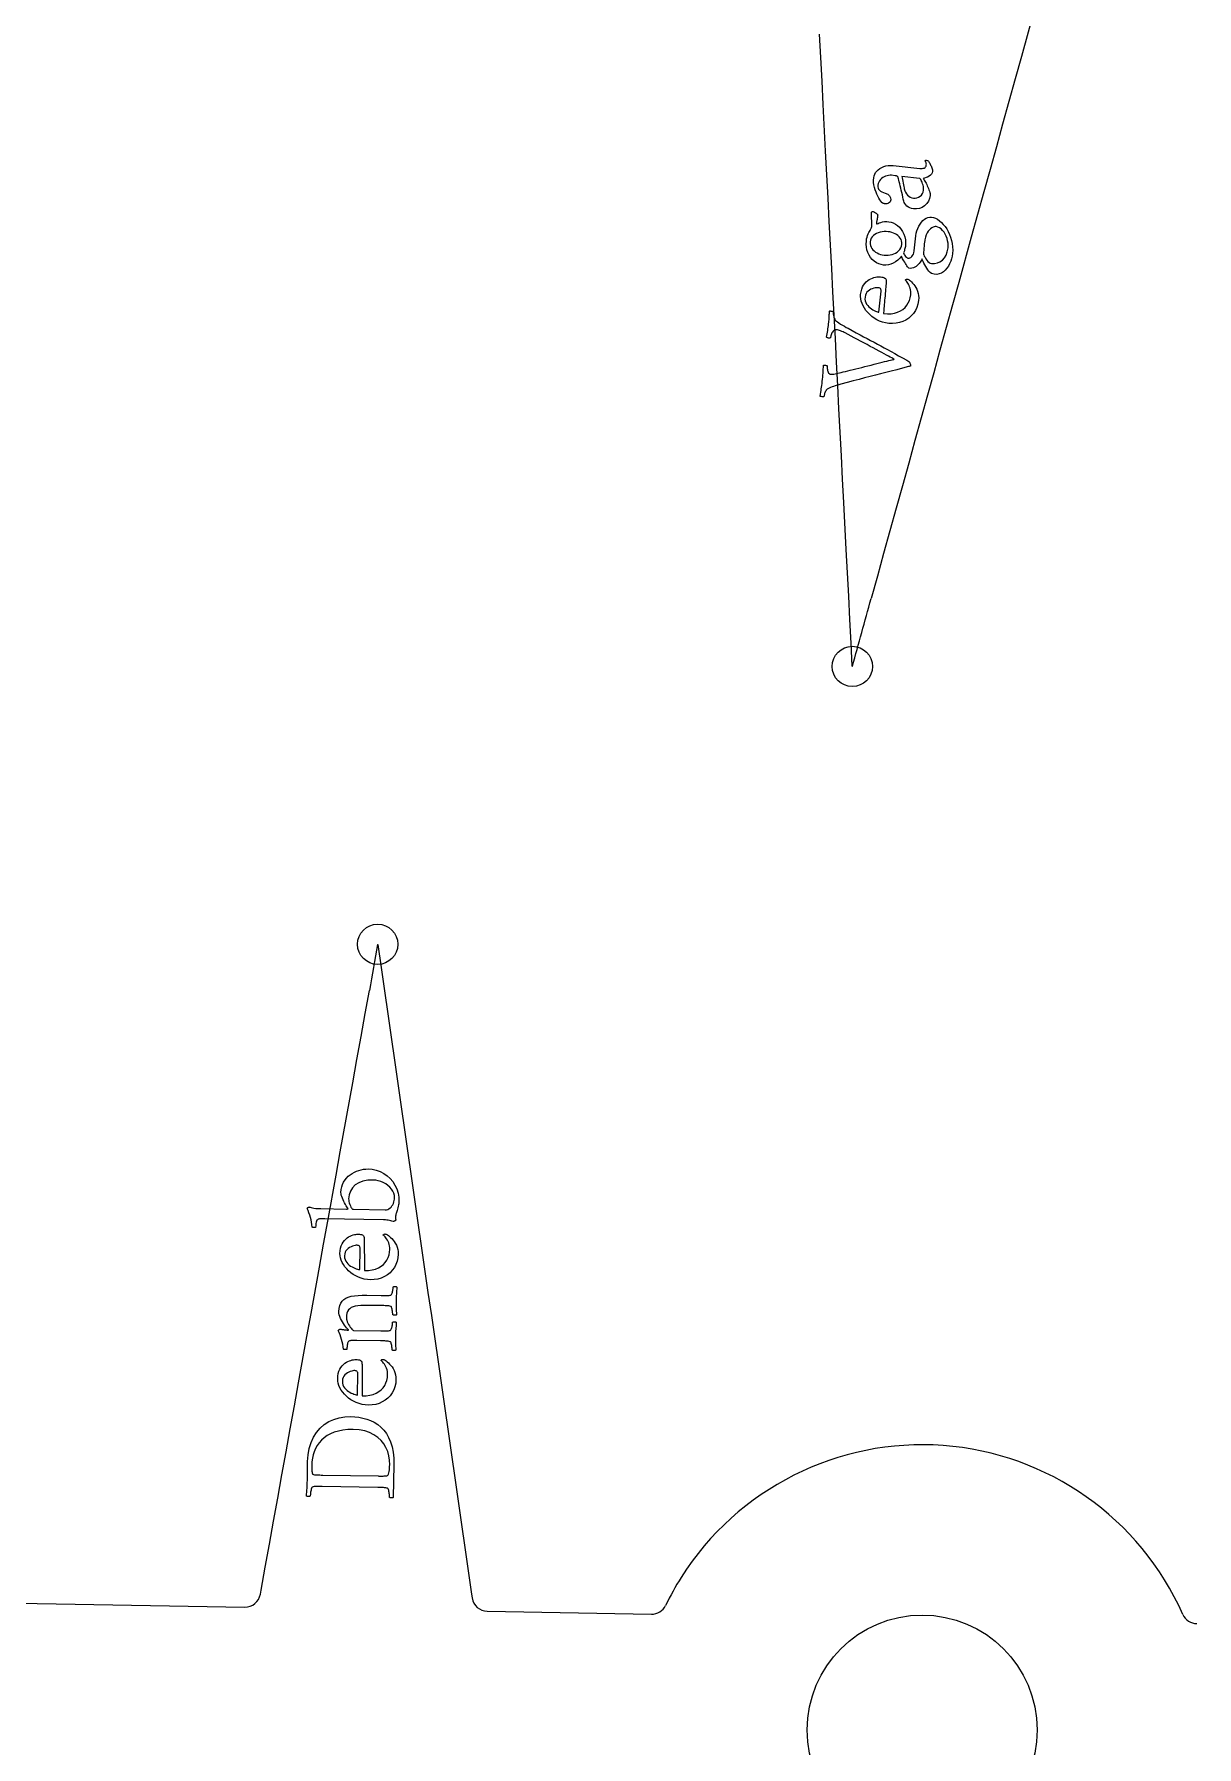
# Model space of a CAD drawing. Header units: millimetres. Extents: x -54 to 54, y -54 to 54.
# Drawn here: x -14.29 to 4.42, y -0.27 to 27.29 of the extents above; entities that cross this region are included whole.
import ezdxf

# ---------------------------------------------------------------- set-up
doc = ezdxf.new("R2010")
doc.units = ezdxf.units.MM
for name, color, linetype in [('CUT_INNER', 6, 'Continuous'), ('CUT_OUTER', 1, 'Continuous'), ('ENGRAVE', 7, 'Continuous'), ('TEXT', 5, 'Continuous')]:
    doc.layers.add(name, color=color, linetype=linetype)

msp = doc.modelspace()

# ---------------------------------------------------------------- linework, layer by layer
at = {"layer": 'CUT_INNER'}
for points in [[(1.7975, 27.6535), (1.5976, 26.9321), (1.4968, 26.5685), (1.2953, 25.8413), (1.1945, 25.4777), (1.0937, 25.1141), (0.9929, 24.7505), (0.8921, 24.3869), (0.7914, 24.0234), (0.5898, 23.2962), (0.489, 22.9326), (0.3883, 22.569), (0.2875, 22.2054), (0.1867, 21.8418), (0.0859, 21.4782), (-0.0148, 21.1146), (-0.1156, 20.751), (-0.2164, 20.3874), (-0.3172, 20.0239), (-0.418, 19.6603), (-0.5187, 19.2967), (-0.6195, 18.9331), (-0.7203, 18.5695), (-0.8211, 18.2059)], [(-1.1232, 17.1165), (-1.1237, 17.1212), (-1.1429, 17.4919), (-1.1625, 17.8687), (-1.182, 18.2455), (-1.2015, 18.6223), (-1.2211, 18.9991), (-1.2601, 19.7527), (-1.2797, 20.1295), (-1.2992, 20.5063), (-1.3383, 21.2598), (-1.3578, 21.6366), (-1.3773, 22.0134), (-1.3969, 22.3902), (-1.4164, 22.767), (-1.436, 23.1438), (-1.4555, 23.5206), (-1.4946, 24.2742), (-1.5141, 24.651), (-1.5336, 25.0278), (-1.5532, 25.4046), (-1.5922, 26.1582), (-1.6118, 26.5349), (-1.6313, 26.9117), (-1.6508, 27.2885)], [(-8.7643, 12.6426), (-8.7634, 12.638), (-8.7102, 12.2706), (-8.6562, 11.8971), (-8.6022, 11.5237), (-8.5482, 11.1503), (-8.4942, 10.7769), (-8.4402, 10.4035), (-8.3862, 10.0301), (-8.3322, 9.6567), (-8.2782, 9.2833), (-8.2241, 8.9098), (-8.1701, 8.5364), (-8.1161, 8.163), (-8.0621, 7.7896), (-8.0081, 7.4162), (-7.9541, 7.0428), (-7.9001, 6.6694), (-7.8461, 6.2959), (-7.7921, 5.9225), (-7.7381, 5.5491), (-7.6841, 5.1757), (-7.6301, 4.8023), (-7.576, 4.4289), (-7.522, 4.0555), (-7.468, 3.6821), (-7.414, 3.3086), (-7.36, 2.9352), (-7.306, 2.5618), (-7.252, 2.1884), (-7.2428, 2.1247)], [(-10.6519, 2.1842), (-10.6404, 2.2475), (-10.5734, 2.6188), (-10.5064, 2.9901), (-10.4394, 3.3614), (-10.3724, 3.7327), (-10.3054, 4.1041), (-10.2384, 4.4754), (-10.1714, 4.8467), (-10.1044, 5.218), (-10.0374, 5.5893), (-9.9034, 6.3319), (-9.8364, 6.7032), (-9.7023, 7.4458), (-9.6353, 7.8171), (-9.5683, 8.1884), (-9.4343, 8.931), (-9.3673, 9.3023), (-9.1663, 10.4162), (-9.0993, 10.7875), (-9.0323, 11.1588), (-8.9653, 11.5301), (-8.8982, 11.9014)], [(-28.5238, 2.2862), (-10.9023, 1.9787)], [(-6.9997, 1.9105), (-4.3577, 1.8644)]]:
    msp.add_lwpolyline(points, dxfattribs=at)
msp.add_circle((0, 0), 1.85, dxfattribs=at)
for centre, radius, start, end in [((-900.7815, 267.2573), 933.7855, 344.4619536, 344.5313193), ((603.3833, -98.4035), 622.1381, 169.7181217, 169.7874874), ((0, 0), 4.59, 23.90343, 147.6754), ((-0.1212, 0.0706), 4.4498, 147.60954, 154.23718), ((-10.8979, 2.2286), 0.25, 269, 349.77011), ((-6.9954, 2.1605), 0.25, 188.22989, 269), ((-4.3534, 2.1144), 0.25, 269, 333.98437), ((4.4248, 1.9612), 0.25, 203.90625, 269)]:
    msp.add_arc(centre, radius, start, end, dxfattribs=at)
at = {"layer": 'CUT_OUTER'}
msp.add_circle((0, 0), 54, dxfattribs=at)
at = {"layer": 'ENGRAVE'}
for centre, radius in [((0, 15.4308), 35.6208), ((-1.1234, 17.1151), 0.324), ((-8.7642, 12.644), 0.324)]:
    msp.add_circle(centre, radius, dxfattribs=at)
at = {"layer": 'TEXT'}
for points in [[(-0.78, 24.9784), (-0.7743, 25.0076), (-0.764, 25.0353), (-0.7489, 25.0616), (-0.7292, 25.0864), (-0.7056, 25.1091), (-0.6791, 25.1288), (-0.6496, 25.1457), (-0.6172, 25.1596), (-0.5826, 25.17), (-0.5462, 25.1762), (-0.5081, 25.1781), (-0.4683, 25.1758), (-0.0385, 25.1286), (-0.0188, 25.1274), (-0.0004, 25.1282), (0.0168, 25.1311), (0.0327, 25.1359), (0.0462, 25.1432), (0.0565, 25.1533), (0.0634, 25.1662), (0.0669, 25.182), (0.0677, 25.1962), (0.0667, 25.209), (0.0638, 25.2204), (0.0593, 25.2304), (0.0544, 25.2388), (0.0506, 25.2454), (0.0481, 25.2503), (0.0466, 25.2534), (0.0473, 25.2554), (0.0487, 25.257), (0.0508, 25.2583), (0.0538, 25.2591), (0.0569, 25.2597), (0.0598, 25.2601), (0.0624, 25.2602), (0.0647, 25.2601), (0.076, 25.2582), (0.0863, 25.255), (0.0957, 25.2506), (0.1041, 25.245), (0.1092, 25.2369), (0.1151, 25.2267), (0.1219, 25.2144), (0.1295, 25.2), (0.1373, 25.1844), (0.1445, 25.1686), (0.1511, 25.1526), (0.1571, 25.1363), (0.162, 25.1206), (0.1652, 25.106), (0.1665, 25.0925), (0.1661, 25.0802), (0.1609, 25.0586), (0.1502, 25.0389), (0.1341, 25.021), (0.1124, 25.0049), (0.0881, 24.9913), (0.0638, 24.9808), (0.0396, 24.9733), (0.0154, 24.969), (0.02, 24.9628), (0.0262, 24.9535), (0.0339, 24.9412), (0.0432, 24.9259), (0.0532, 24.9085), (0.0633, 24.8899), (0.0734, 24.8701), (0.0834, 24.849), (0.0931, 24.8275), (0.102, 24.8061), (0.1101, 24.785), (0.1174, 24.7641), (0.1233, 24.7442), (0.127, 24.726), (0.1286, 24.7095), (0.1282, 24.6948), (0.1184, 24.6459), (0.1004, 24.6021), (0.0742, 24.5631), (0.0397, 24.5292), (-0.0004, 24.5023), (-0.0434, 24.4847), (-0.0893, 24.4764), (-0.1381, 24.4773), (-0.1688, 24.4829), (-0.1967, 24.4926), (-0.2219, 24.5066), (-0.2443, 24.5246), (-0.2633, 24.5445), (-0.2782, 24.5638), (-0.2889, 24.5825), (-0.2955, 24.6006), (-0.303, 24.6326), (-0.3108, 24.6664), (-0.3187, 24.7019), (-0.3268, 24.7393), (-0.3351, 24.7769), (-0.3433, 24.8133), (-0.3516, 24.8485), (-0.3598, 24.8825), (-0.3676, 24.9137), (-0.3746, 24.9404), (-0.3806, 24.9627), (-0.3858, 24.9806), (-0.3884, 24.9887), (-0.3915, 24.9953), (-0.3952, 25.0003), (-0.3995, 25.0037), (-0.4053, 25.0063), (-0.4134, 25.0085), (-0.4238, 25.0104), (-0.4365, 25.0121), (-0.4921, 25.0182), (-0.5157, 25.0193), (-0.5395, 25.0175), (-0.5635, 25.0127), (-0.5877, 25.0049), (-0.6112, 24.9945), (-0.633, 24.9817), (-0.6532, 24.9666), (-0.6717, 24.9492), (-0.6876, 24.9297), (-0.6997, 24.9084), (-0.7081, 24.8854), (-0.7128, 24.8606), (-0.7134, 24.8354), (-0.7094, 24.8132), (-0.7007, 24.794), (-0.6873, 24.7778), (-0.6697, 24.7638), (-0.6485, 24.7513), (-0.6236, 24.7403), (-0.595, 24.7309), (-0.5525, 24.7127), (-0.5234, 24.6884), (-0.5077, 24.658), (-0.5053, 24.6215), (-0.5088, 24.6055), (-0.5156, 24.592), (-0.5256, 24.5809), (-0.5389, 24.5721), (-0.5539, 24.5657), (-0.5692, 24.5616), (-0.5849, 24.5599), (-0.6007, 24.5605), (-0.6047, 24.5612), (-0.61, 24.5626), (-0.6167, 24.5647), (-0.6249, 24.5675), (-0.6331, 24.5707), (-0.6401, 24.574), (-0.6459, 24.5775), (-0.6504, 24.5811), (-0.6641, 24.6006), (-0.6788, 24.6237), (-0.6944, 24.6504), (-0.7109, 24.6808), (-0.7272, 24.7139), (-0.7419, 24.7489), (-0.755, 24.7857), (-0.7666, 24.8243), (-0.7755, 24.8637), (-0.7807, 24.9025), (-0.7822, 24.9407), (-0.78, 24.9784)], [(0.0226, 24.7778), (0.0235, 24.7965), (0.0225, 24.8162), (0.0193, 24.837), (0.0142, 24.8588), (0.0077, 24.8803), (0.0006, 24.9003), (-0.0071, 24.9187), (-0.0153, 24.9356), (-0.0234, 24.9497), (-0.0307, 24.96), (-0.0373, 24.9664), (-0.043, 24.9689), (-0.3274, 25.0001), (-0.323, 24.9777), (-0.318, 24.9526), (-0.3126, 24.9247), (-0.3066, 24.894), (-0.3007, 24.864), (-0.2954, 24.8381), (-0.2908, 24.8164), (-0.2868, 24.7987), (-0.2778, 24.7708), (-0.2661, 24.7451), (-0.2518, 24.7215), (-0.2348, 24.7), (-0.2151, 24.6817), (-0.1924, 24.6677), (-0.1668, 24.658), (-0.1383, 24.6526), (-0.11, 24.6521), (-0.0829, 24.6568), (-0.057, 24.6668), (-0.0323, 24.6821), (-0.0107, 24.7015), (0.0056, 24.7239), (0.0167, 24.7494), (0.0226, 24.7778)], [(-0.1009, 24.0468), (-0.0945, 24.0877), (-0.0845, 24.127), (-0.0709, 24.1647), (-0.0537, 24.2007), (-0.0337, 24.2341), (-0.0116, 24.2638), (0.0124, 24.2897), (0.0385, 24.3118), (0.066, 24.3292), (0.0942, 24.3406), (0.1231, 24.3462), (0.1526, 24.3458), (0.1847, 24.3395), (0.2167, 24.3277), (0.2486, 24.3103), (0.2804, 24.2874), (0.3115, 24.2599), (0.341, 24.2286), (0.3691, 24.1935), (0.3957, 24.1547), (0.42, 24.1126), (0.4411, 24.068), (0.4591, 24.0207), (0.474, 23.9708), (0.4849, 23.9191), (0.491, 23.8667), (0.4922, 23.8134), (0.4887, 23.7592), (0.4823, 23.7177), (0.4726, 23.6766), (0.4593, 23.6359), (0.4426, 23.5955), (0.4225, 23.5573), (0.3991, 23.5229), (0.3726, 23.4924), (0.3428, 23.4658), (0.31, 23.4447), (0.2744, 23.4311), (0.2359, 23.4247), (0.1945, 23.4258), (0.1715, 23.4309), (0.1497, 23.441), (0.1289, 23.4561), (0.1092, 23.4763), (0.0906, 23.4997), (0.0733, 23.5246), (0.0573, 23.5509), (0.0425, 23.5788), (0.0293, 23.6061), (0.0179, 23.6307), (0.0084, 23.6527), (0.0008, 23.6721), (-0.0084, 23.6545), (-0.0193, 23.6367), (-0.0318, 23.6187), (-0.046, 23.6004), (-0.0618, 23.5829), (-0.0792, 23.567), (-0.0981, 23.5528), (-0.1186, 23.5402), (-0.1405, 23.5303), (-0.1634, 23.524), (-0.1874, 23.5214), (-0.2126, 23.5224), (-0.2226, 23.5342), (-0.2333, 23.5482), (-0.2447, 23.5643), (-0.2568, 23.5824), (-0.2691, 23.6016), (-0.281, 23.6208), (-0.2925, 23.6399), (-0.3036, 23.659), (-0.3137, 23.6769), (-0.3221, 23.6927), (-0.3289, 23.7062), (-0.334, 23.7175), (-0.3613, 23.6834), (-0.3922, 23.6533), (-0.4265, 23.6272), (-0.4643, 23.6052), (-0.5037, 23.5882), (-0.5428, 23.5773), (-0.5817, 23.5724), (-0.6203, 23.5736), (-0.661, 23.581), (-0.6995, 23.5939), (-0.736, 23.6125), (-0.7703, 23.6366), (-0.8017, 23.6655), (-0.8293, 23.6983), (-0.853, 23.735), (-0.873, 23.7756), (-0.8881, 23.8191), (-0.8973, 23.8645), (-0.9006, 23.9119), (-0.8981, 23.9612), (-0.8933, 23.9939), (-0.8866, 24.0238), (-0.8779, 24.0507), (-0.8672, 24.0747), (-0.8562, 24.096), (-0.8463, 24.1151), (-0.8376, 24.1319), (-0.8301, 24.1463), (-0.824, 24.159), (-0.8196, 24.1682), (-0.817, 24.1739), (-0.8161, 24.1762), (-0.8156, 24.1776), (-0.8145, 24.1806), (-0.8126, 24.1853), (-0.81, 24.1917), (-0.8175, 24.4198), (-0.8128, 24.4278), (-0.8073, 24.4333), (-0.801, 24.4363), (-0.794, 24.4367), (-0.7865, 24.4349), (-0.777, 24.4311), (-0.7654, 24.4251), (-0.7518, 24.4169), (-0.7384, 24.4077), (-0.7275, 24.3986), (-0.7193, 24.3894), (-0.7136, 24.3803), (-0.716, 24.3672), (-0.7184, 24.3532), (-0.7208, 24.3385), (-0.7231, 24.3229), (-0.7254, 24.3075), (-0.7277, 24.2931), (-0.7301, 24.2798), (-0.7324, 24.2676), (-0.7345, 24.2575), (-0.736, 24.2502), (-0.7369, 24.2458), (-0.7372, 24.2444), (-0.7372, 24.2406), (-0.7363, 24.2378), (-0.7344, 24.2359), (-0.7317, 24.2351), (-0.7239, 24.2396), (-0.7103, 24.2455), (-0.6906, 24.2527), (-0.665, 24.2613), (-0.6354, 24.269), (-0.6039, 24.2733), (-0.5704, 24.2743), (-0.535, 24.2719), (-0.4991, 24.2651), (-0.4641, 24.2525), (-0.43, 24.2343), (-0.3968, 24.2103), (-0.3658, 24.1814), (-0.3384, 24.1487), (-0.3144, 24.1119), (-0.2941, 24.0713), (-0.2785, 24.0277), (-0.269, 23.9822), (-0.2654, 23.9348), (-0.2679, 23.8855), (-0.2699, 23.8712), (-0.2728, 23.8558), (-0.2767, 23.8394), (-0.2814, 23.8221), (-0.2865, 23.8055), (-0.2913, 23.7913), (-0.2958, 23.7795), (-0.3001, 23.77), (-0.2934, 23.7555), (-0.2854, 23.7411), (-0.276, 23.727), (-0.2652, 23.7132), (-0.2536, 23.701), (-0.2416, 23.6919), (-0.2292, 23.6859), (-0.2166, 23.683), (-0.2079, 23.6841), (-0.197, 23.6889), (-0.1837, 23.6976), (-0.1682, 23.7101), (-0.1531, 23.7266), (-0.1414, 23.7472), (-0.133, 23.772), (-0.1279, 23.8009)], [(-0.8349, 23.9456), (-0.8357, 23.9166), (-0.8318, 23.8895), (-0.8231, 23.8644), (-0.8095, 23.8411), (-0.7923, 23.8199), (-0.7723, 23.8008), (-0.7497, 23.7838), (-0.7244, 23.769), (-0.6973, 23.7566), (-0.6695, 23.7467), (-0.6408, 23.7395), (-0.6113, 23.7349), (-0.5793, 23.7329), (-0.5475, 23.7339), (-0.516, 23.7379), (-0.4846, 23.7448), (-0.4546, 23.7548), (-0.427, 23.7677), (-0.4017, 23.7836), (-0.3788, 23.8025), (-0.3593, 23.8243), (-0.3444, 23.849), (-0.3341, 23.8767), (-0.3283, 23.9073), (-0.3275, 23.9353), (-0.3313, 23.9615), (-0.3398, 23.9859), (-0.3529, 24.0085), (-0.3697, 24.0291), (-0.3892, 24.0476), (-0.4113, 24.064), (-0.4362, 24.0782), (-0.4627, 24.0901), (-0.4898, 24.0995), (-0.5177, 24.1064), (-0.5462, 24.1109), (-0.5792, 24.1131), (-0.6117, 24.1126), (-0.644, 24.1094), (-0.6758, 24.1034), (-0.7062, 24.0946), (-0.7343, 24.0828), (-0.76, 24.068), (-0.7833, 24.0503), (-0.8032, 24.0294), (-0.8183, 24.0049), (-0.8289, 23.977), (-0.8349, 23.9456)], [(0.0361, 23.9344), (0.0349, 23.9233), (0.0336, 23.909), (0.032, 23.8917), (0.0302, 23.8712), (0.0285, 23.8495), (0.0269, 23.8283), (0.0255, 23.8076), (0.0243, 23.7875), (0.0235, 23.7695), (0.0235, 23.7554), (0.0241, 23.7451), (0.0254, 23.7387), (0.0352, 23.7196), (0.047, 23.699), (0.0608, 23.6767), (0.0766, 23.653), (0.0938, 23.6312), (0.1119, 23.615), (0.1309, 23.6044), (0.1508, 23.5994), (0.1995, 23.5986), (0.245, 23.6074), (0.2874, 23.6258), (0.3267, 23.6537), (0.3605, 23.6905), (0.3868, 23.7358), (0.4055, 23.7895), (0.4165, 23.8516), (0.4185, 23.8881), (0.4165, 23.9251), (0.4105, 23.9626), (0.4004, 24.0005), (0.387, 24.0373), (0.3709, 24.0714), (0.352, 24.1028), (0.3304, 24.1315), (0.3067, 24.1559), (0.2815, 24.1742), (0.2549, 24.1865), (0.2267, 24.1927), (0.2111, 24.1926), (0.1942, 24.1892), (0.1759, 24.1824), (0.1563, 24.1723), (0.1365, 24.1584), (0.1174, 24.1403), (0.099, 24.1181), (0.0815, 24.0918), (0.0658, 24.0606), (0.0529, 24.024), (0.0431, 23.982), (0.0361, 23.9344)], [(-0.6214, 22.7946), (-0.5575, 22.7896), (-0.4984, 22.7914), (-0.4439, 22.7999), (-0.3941, 22.8151), (-0.3492, 22.836), (-0.3097, 22.8616), (-0.2755, 22.8918), (-0.2466, 22.9266), (-0.2229, 22.9649), (-0.2046, 23.0053), (-0.1916, 23.048), (-0.1839, 23.0929), (-0.1821, 23.1212), (-0.183, 23.1485), (-0.1865, 23.1747), (-0.1928, 23.1999), (-0.2008, 23.2237), (-0.2099, 23.2456), (-0.22, 23.2658), (-0.2311, 23.2842), (-0.2421, 23.3004), (-0.2519, 23.3141), (-0.2605, 23.3252), (-0.2679, 23.3337), (-0.2673, 23.335), (-0.2656, 23.3369), (-0.263, 23.3394), (-0.2594, 23.3425), (-0.2549, 23.3453), (-0.2499, 23.3471), (-0.2444, 23.3479), (-0.2382, 23.3477), (-0.2295, 23.346), (-0.2204, 23.3425), (-0.2109, 23.3374), (-0.2011, 23.3307), (-0.1866, 23.318), (-0.171, 23.3025), (-0.1541, 23.2841), (-0.1361, 23.2629), (-0.1182, 23.2391), (-0.1018, 23.2126), (-0.0869, 23.1837), (-0.0736, 23.1522), (-0.0631, 23.1184), (-0.0568, 23.0827), (-0.0549, 23.045), (-0.0572, 23.0054), (-0.0673, 22.9466), (-0.0842, 22.892), (-0.108, 22.8418), (-0.1386, 22.7958), (-0.1749, 22.7547), (-0.2157, 22.7193), (-0.2611, 22.6895), (-0.3109, 22.6653), (-0.3642, 22.6475), (-0.4196, 22.6367), (-0.4772, 22.6329), (-0.5371, 22.636), (-0.5883, 22.644), (-0.6373, 22.6565), (-0.6841, 22.6735), (-0.7286, 22.6949), (-0.7704, 22.7199), (-0.8089, 22.7476), (-0.8441, 22.7778), (-0.8761, 22.8107), (-0.9045, 22.8454), (-0.9292, 22.8811), (-0.9501, 22.918), (-0.9673, 22.9559), (-0.9801, 22.9939), (-0.9883, 23.0307), (-0.9916, 23.0665), (-0.9903, 23.1013), (-0.9833, 23.146), (-0.9728, 23.1862), (-0.9588, 23.2218), (-0.9412, 23.2528), (-0.921, 23.2798), (-0.8994, 23.3034), (-0.8762, 23.3236), (-0.8515, 23.3404), (-0.8262, 23.3541), (-0.8012, 23.3651), (-0.7764, 23.3735), (-0.752, 23.3792), (-0.7288, 23.3828), (-0.7076, 23.3849), (-0.6884, 23.3854), (-0.6714, 23.3844), (-0.6502, 23.3814), (-0.6316, 23.3774), (-0.6155, 23.3722), (-0.602, 23.366), (-0.5913, 23.3582), (-0.5839, 23.3483), (-0.5797, 23.3364), (-0.5786, 23.3223), (-0.5789, 23.3102), (-0.5799, 23.2935), (-0.5815, 23.2721), (-0.5837, 23.2461), (-0.5864, 23.2166), (-0.5891, 23.1852), (-0.5919, 23.1518), (-0.5947, 23.1163), (-0.5976, 23.08), (-0.6005, 23.0439), (-0.6034, 23.0081), (-0.6062, 22.9726), (-0.6089, 22.9385), (-0.6115, 22.9072), (-0.6139, 22.8785), (-0.6161, 22.8525), (-0.6181, 22.8304), (-0.6196, 22.8134), (-0.6207, 22.8014), (-0.6214, 22.7946)], [(-0.6972, 22.8138), (-0.6599, 23.1538), (-0.6595, 23.1631), (-0.6606, 23.172), (-0.6631, 23.1803), (-0.6669, 23.1881), (-0.6727, 23.195), (-0.6807, 23.2007), (-0.691, 23.2051), (-0.7037, 23.2084), (-0.7179, 23.2098), (-0.735, 23.2091), (-0.755, 23.2063), (-0.778, 23.2014), (-0.8021, 23.1941), (-0.8254, 23.1841), (-0.8478, 23.1715), (-0.8695, 23.1562), (-0.8886, 23.1377), (-0.9032, 23.1153), (-0.9134, 23.089), (-0.9192, 23.0589), (-0.9203, 23.0269), (-0.9165, 22.9974), (-0.9076, 22.9703), (-0.8937, 22.9457), (-0.8766, 22.9233), (-0.8578, 22.9031), (-0.8375, 22.8849), (-0.8156, 22.8689), (-0.7934, 22.855), (-0.7724, 22.8431), (-0.7525, 22.8332), (-0.7338, 22.8253), (-0.7179, 22.8195), (-0.7065, 22.8156), (-0.6996, 22.8137), (-0.6972, 22.8138)], [(-1.607, 21.7016), (-1.6035, 21.7356), (-1.6004, 21.7691), (-1.5978, 21.8021), (-1.5957, 21.8346), (-1.5937, 21.8667), (-1.5916, 21.8985), (-1.5894, 21.9301), (-1.5872, 21.9613), (-1.5817, 21.9626), (-1.5743, 21.9629), (-1.5649, 21.9623), (-1.5537, 21.9609), (-1.5429, 21.9588), (-1.5349, 21.9564), (-1.5299, 21.9536), (-1.5277, 21.9505), (-1.528, 21.9448), (-1.528, 21.9362), (-1.5275, 21.9247), (-1.5267, 21.9103), (-1.5252, 21.8947), (-1.5226, 21.8793), (-1.5188, 21.8642), (-1.5139, 21.8494), (-1.5073, 21.8364), (-1.4983, 21.8266), (-1.4869, 21.8201), (-1.4732, 21.8168), (-1.4512, 21.8168), (-1.4197, 21.8207), (-1.3786, 21.8283), (-1.3278, 21.8398), (-1.3013, 21.8463), (-1.2708, 21.8538), (-1.2362, 21.8624), (-1.1977, 21.8721), (-1.156, 21.8824), (-1.1123, 21.8933), (-1.0665, 21.9045), (-1.0186, 21.9163), (-0.9697, 21.9283), (-0.9207, 21.9404), (-0.8718, 21.9527), (-0.8228, 21.9651), (-0.7748, 21.9773), (-0.7287, 21.9889), (-0.6846, 21.9999), (-0.6425, 22.0102), (-0.6033, 22.0199), (-0.5677, 22.0286), (-0.536, 22.0363), (-0.508, 22.0431), (-0.4848, 22.0487), (-0.4677, 22.053), (-0.4565, 22.0559), (-0.4512, 22.0574), (-0.4581, 22.0616), (-0.4708, 22.0688), (-0.4892, 22.079), (-0.5134, 22.0924), (-0.5423, 22.1082), (-0.5749, 22.1259), (-0.6112, 22.1455), (-0.6513, 22.167), (-0.6943, 22.1901), (-0.7394, 22.2143), (-0.7868, 22.2397), (-0.8363, 22.2663), (-0.887, 22.2936), (-0.9382, 22.3211), (-0.9897, 22.3487), (-1.0417, 22.3765), (-1.093, 22.404), (-1.1429, 22.4306), (-1.1912, 22.4564), (-1.2379, 22.4814), (-1.2556, 22.4906), (-1.2738, 22.4994), (-1.2927, 22.5077), (-1.3121, 22.5155), (-1.3311, 22.5223), (-1.3486, 22.5276), (-1.3647, 22.5314), (-1.3793, 22.5337), (-1.3956, 22.5336), (-1.4101, 22.5297), (-1.4228, 22.522), (-1.4338, 22.5104), (-1.4433, 22.4966), (-1.4516, 22.4821), (-1.4585, 22.4669), (-1.4642, 22.451), (-1.4687, 22.436), (-1.4721, 22.4235), (-1.4744, 22.4134), (-1.4756, 22.4057), (-1.4794, 22.4024), (-1.4857, 22.4003), (-1.4943, 22.3997), (-1.5054, 22.4003), (-1.5167, 22.4021), (-1.5258, 22.4047), (-1.5328, 22.4082), (-1.5376, 22.4125), (-1.5334, 22.4409), (-1.5291, 22.4684), (-1.5247, 22.4951), (-1.5203, 22.521), (-1.5161, 22.5469), (-1.5121, 22.5737), (-1.5085, 22.6013), (-1.5052, 22.6297), (-1.5027, 22.6531), (-1.5006, 22.6739), (-1.4989, 22.6921), (-1.4977, 22.7079), (-1.4967, 22.7223), (-1.4959, 22.7366), (-1.4952, 22.7508), (-1.4946, 22.7649), (-1.4941, 22.7797), (-1.4934, 22.7962), (-1.4925, 22.8142), (-1.4914, 22.8338), (-1.4859, 22.835), (-1.4783, 22.8351), (-1.4687, 22.8342), (-1.457, 22.8322), (-1.4459, 22.8298), (-1.438, 22.8274), (-1.4334, 22.8251), (-1.432, 22.823), (-1.4323, 22.8144), (-1.4317, 22.8016), (-1.4302, 22.7844), (-1.4278, 22.763), (-1.4235, 22.7404), (-1.4163, 22.7198), (-1.4061, 22.7012), (-1.3931, 22.6845), (-1.3808, 22.6727), (-1.3632, 22.6588), (-1.3403, 22.6428), (-1.312, 22.6248), (-1.2814, 22.6062), (-1.2513, 22.5886), (-1.2218, 22.5721), (-1.1929, 22.5565), (-1.1258, 22.5205), (-1.0616, 22.4861), (-1.0001, 22.4532), (-0.9415, 22.4218), (-0.8848, 22.3914), (-0.8291, 22.3613), (-0.7744, 22.3316), (-0.7208, 22.3024), (-0.6673, 22.273), (-0.6126, 22.2431), (-0.557, 22.2128), (-0.5003, 22.1819), (-0.4416, 22.1497), (-0.3799, 22.1156), (-0.3152, 22.0796), (-0.2474, 22.0416), (-0.2296, 22.0307), (-0.2151, 22.0199), (-0.2039, 22.009), (-0.1959, 21.998), (-0.1904, 21.9871), (-0.1869, 21.9762), (-0.1852, 21.9654), (-0.1855, 21.9547), (-0.1867, 21.9517), (-0.1896, 21.9492), (-0.1942, 21.9471), (-0.2006, 21.9455), (-0.2073, 21.9441), (-0.213, 21.9426), (-0.2179, 21.9409), (-0.2218, 21.9392), (-0.3171, 21.9146), (-0.4092, 21.8908), (-0.4981, 21.8679), (-0.5837, 21.8458), (-0.6682, 21.8241), (-0.7533, 21.8022), (-0.8391, 21.7801), (-0.9256, 21.7578), (-1.0147, 21.7346), (-1.1083, 21.7099), (-1.2064, 21.6837), (-1.309, 21.656), (-1.3405, 21.6476), (-1.3704, 21.6392), (-1.3986, 21.6307), (-1.4253, 21.6222), (-1.4506, 21.6133), (-1.4749, 21.6036), (-1.4983, 21.5931), (-1.5206, 21.5818), (-1.5294, 21.5763), (-1.5377, 21.5685), (-1.5455, 21.5585), (-1.5526, 21.5463), (-1.5591, 21.533), (-1.5647, 21.5198), (-1.5696, 21.5066), (-1.5736, 21.4935), (-1.5768, 21.4812), (-1.5793, 21.4705), (-1.5811, 21.4616), (-1.5822, 21.4544), (-1.5841, 21.4536), (-1.5896, 21.4535), (-1.5986, 21.4541), (-1.6113, 21.4554), (-1.624, 21.4569), (-1.6334, 21.4584), (-1.6394, 21.4597), (-1.6421, 21.4609), (-1.6371, 21.4956), (-1.6324, 21.5272), (-1.6278, 21.5557), (-1.6235, 21.5812), (-1.6192, 21.6066), (-1.6151, 21.6352), (-1.611, 21.6668), (-1.607, 21.7016)], [(-8.4213, 8.4988), (-8.4223, 8.4855), (-8.4248, 8.469), (-8.4288, 8.4495), (-8.4344, 8.427), (-8.4405, 8.4038), (-8.4462, 8.3823), (-8.4515, 8.3625), (-8.4563, 8.3445), (-8.4574, 8.341), (-8.4586, 8.337), (-8.4597, 8.3325), (-8.4609, 8.3274), (-8.4652, 8.3133), (-8.4692, 8.299), (-8.4727, 8.2844), (-8.4759, 8.2696), (-8.4778, 8.2545), (-8.4778, 8.2395), (-8.4757, 8.2244), (-8.4716, 8.2092), (-8.4728, 8.2049), (-8.4763, 8.2004), (-8.4821, 8.1959), (-8.4902, 8.1913), (-8.4988, 8.1872), (-8.5062, 8.1843), (-8.5123, 8.1826), (-8.5172, 8.1821), (-8.534, 8.1893), (-8.5525, 8.1953), (-8.5726, 8.2002), (-8.5943, 8.2039), (-8.616, 8.2066), (-8.6362, 8.2086), (-8.6547, 8.2099), (-8.6716, 8.2106), (-9.6138, 8.227), (-9.6253, 8.2272), (-9.6385, 8.2272), (-9.6533, 8.2271), (-9.6697, 8.2269), (-9.686, 8.2262), (-9.7004, 8.2245), (-9.713, 8.2218), (-9.7236, 8.2182), (-9.7345, 8.2122), (-9.7433, 8.2024), (-9.75, 8.1888), (-9.7546, 8.1714), (-9.7578, 8.1518), (-9.7601, 8.1317), (-9.7617, 8.111), (-9.7625, 8.0898), (-9.7642, 8.0888), (-9.7692, 8.088), (-9.7776, 8.0874), (-9.7894, 8.087), (-9.8013, 8.0871), (-9.8101, 8.0882), (-9.8158, 8.0901), (-9.8184, 8.0929), (-9.8228, 8.1326), (-9.8291, 8.1719), (-9.8371, 8.2108), (-9.8468, 8.2494), (-9.8579, 8.2872), (-9.87, 8.3237), (-9.883, 8.3591), (-9.897, 8.3933), (-9.8962, 8.3976), (-9.8939, 8.4016), (-9.8902, 8.4055), (-9.8849, 8.4093), (-9.879, 8.4125), (-9.8733, 8.4147), (-9.8676, 8.416), (-9.8622, 8.4164), (-9.8593, 8.4156), (-9.8504, 8.4132), (-9.8357, 8.4093), (-9.8151, 8.4037), (-9.789, 8.3981), (-9.7577, 8.3939), (-9.7213, 8.391), (-9.6798, 8.3895), (-9.2668, 8.3823), (-9.2624, 8.3824), (-9.2576, 8.3827), (-9.2527, 8.3833), (-9.2474, 8.3842), (-9.2432, 8.3856), (-9.2414, 8.3878), (-9.242, 8.3909), (-9.2451, 8.3949), (-9.2522, 8.4053), (-9.261, 8.4194), (-9.2716, 8.4369), (-9.2838, 8.4579), (-9.2966, 8.4813), (-9.309, 8.5057), (-9.321, 8.5312), (-9.3326, 8.5578), (-9.3425, 8.5839), (-9.3495, 8.6081), (-9.3535, 8.6303), (-9.3546, 8.6507), (-9.3513, 8.6965), (-9.3431, 8.7395), (-9.33, 8.7795), (-9.3119, 8.8167), (-9.2899, 8.8509), (-9.2651, 8.882), (-9.2373, 8.9102), (-9.2066, 8.9353), (-9.1736, 8.9575), (-9.1392, 8.9766), (-9.1031, 8.9928), (-9.0655, 9.006), (-9.0275, 9.0162), (-8.9901, 9.0233), (-8.9536, 9.0273), (-8.9177, 9.0282), (-8.8504, 9.0228), (-8.786, 9.0089), (-8.7246, 8.9867), (-8.6662, 8.956), (-8.6122, 8.9181), (-8.564, 8.8741), (-8.5218, 8.824), (-8.4855, 8.7678), (-8.4564, 8.7066), (-8.4361, 8.6414), (-8.4243, 8.5721), (-8.4213, 8.4988)], [(-9.2316, 8.5474), (-9.2307, 8.5264), (-9.2273, 8.5043), (-9.2213, 8.4811), (-9.2128, 8.4567), (-9.2033, 8.4339), (-9.1944, 8.4155), (-9.1861, 8.4014), (-9.1784, 8.3916), (-9.173, 8.3868), (-9.1673, 8.3833), (-9.1612, 8.3812), (-9.1549, 8.3804), (-8.6452, 8.3715), (-8.6232, 8.373), (-8.6026, 8.3783), (-8.5832, 8.3874), (-8.5651, 8.4002), (-8.5486, 8.4159), (-8.5341, 8.4336), (-8.5216, 8.4531), (-8.511, 8.4746), (-8.5026, 8.497), (-8.4965, 8.5195), (-8.4927, 8.542), (-8.4912, 8.5646), (-8.4938, 8.6016), (-8.5031, 8.6372), (-8.519, 8.6714), (-8.5415, 8.7043), (-8.569, 8.7349), (-8.6001, 8.7626), (-8.6348, 8.7872), (-8.673, 8.8088), (-8.7133, 8.8264), (-8.754, 8.8392), (-8.7952, 8.8472), (-8.8369, 8.8503), (-8.9234, 8.8465), (-9.0002, 8.8319), (-9.0672, 8.8066), (-9.1245, 8.7704), (-9.1704, 8.7253), (-9.2036, 8.673), (-9.224, 8.6138), (-9.2316, 8.5474)], [(-8.9763, 7.3961), (-8.9123, 7.397), (-8.8535, 7.4042), (-8.8001, 7.4177), (-8.7518, 7.4374), (-8.7091, 7.4623), (-8.6721, 7.4914), (-8.6408, 7.5246), (-8.6152, 7.562), (-8.5952, 7.6022), (-8.5807, 7.6442), (-8.5716, 7.6879), (-8.5681, 7.7333), (-8.5689, 7.7617), (-8.5722, 7.7887), (-8.5782, 7.8145), (-8.5867, 7.839), (-8.5969, 7.8619), (-8.608, 7.883), (-8.6199, 7.9021), (-8.6326, 7.9194), (-8.6451, 7.9346), (-8.6561, 7.9473), (-8.6656, 7.9575), (-8.6738, 7.9653), (-8.6733, 7.9667), (-8.6718, 7.9688), (-8.6694, 7.9715), (-8.6661, 7.9749), (-8.6619, 7.9781), (-8.6571, 7.9804), (-8.6516, 7.9817), (-8.6455, 7.9821), (-8.6366, 7.9811), (-8.6273, 7.9785), (-8.6174, 7.9743), (-8.607, 7.9685), (-8.5914, 7.9572), (-8.5744, 7.9432), (-8.5559, 7.9264), (-8.536, 7.907), (-8.516, 7.8849), (-8.4973, 7.86), (-8.4798, 7.8326), (-8.4636, 7.8024), (-8.4501, 7.7698), (-8.4406, 7.7348), (-8.4352, 7.6975), (-8.4339, 7.6578), (-8.4385, 7.5983), (-8.4504, 7.5424), (-8.4695, 7.4902), (-8.4957, 7.4415), (-8.5281, 7.3973), (-8.5655, 7.3583), (-8.6079, 7.3245), (-8.6553, 7.2959), (-8.7067, 7.2732), (-8.7609, 7.2574), (-8.8179, 7.2483), (-8.8778, 7.2459), (-8.9296, 7.2492), (-8.9796, 7.2571), (-9.0277, 7.2697), (-9.074, 7.287), (-9.1179, 7.3081), (-9.1587, 7.3321), (-9.1966, 7.359), (-9.2314, 7.3887), (-9.2629, 7.4207), (-9.2908, 7.4541), (-9.315, 7.4888), (-9.3355, 7.525), (-9.3519, 7.5616), (-9.3633, 7.5976), (-9.37, 7.633), (-9.3718, 7.6677), (-9.369, 7.7129), (-9.3622, 7.7538), (-9.3515, 7.7906), (-9.3368, 7.8231), (-9.3192, 7.8518), (-9.2998, 7.8773), (-9.2786, 7.8995), (-9.2555, 7.9185), (-9.2316, 7.9345), (-9.2077, 7.9478), (-9.1838, 7.9584), (-9.16, 7.9663), (-9.1372, 7.972), (-9.1163, 7.976), (-9.0973, 7.9783), (-9.0802, 7.9789), (-9.0588, 7.9778), (-9.0399, 7.9755), (-9.0234, 7.9718), (-9.0094, 7.9669), (-8.9981, 7.9601), (-8.9898, 7.9509), (-8.9845, 7.9394), (-8.9821, 7.9255), (-8.9813, 7.9135), (-8.9808, 7.8967), (-8.9804, 7.8753), (-8.9803, 7.8491), (-8.9802, 7.8196), (-8.98, 7.7881), (-8.9797, 7.7545), (-8.9793, 7.7189), (-8.9789, 7.6825), (-8.9784, 7.6463), (-8.978, 7.6104), (-8.9775, 7.5747), (-8.9771, 7.5406), (-8.9768, 7.5091), (-8.9765, 7.4803), (-8.9764, 7.4542), (-8.9763, 7.432), (-8.9763, 7.415), (-8.9763, 7.403), (-8.9763, 7.3961)], [(-9.0536, 7.4082), (-9.0476, 7.7502), (-9.0481, 7.7596), (-9.05, 7.7683), (-9.0532, 7.7764), (-9.0578, 7.7838), (-9.0641, 7.7901), (-9.0726, 7.7951), (-9.0833, 7.7985), (-9.0962, 7.8006), (-9.1105, 7.8007), (-9.1274, 7.7984), (-9.1472, 7.7938), (-9.1696, 7.7868), (-9.1929, 7.7773), (-9.2152, 7.7653), (-9.2364, 7.7506), (-9.2566, 7.7334), (-9.2739, 7.7132), (-9.2864, 7.6896), (-9.2942, 7.6625), (-9.2971, 7.632), (-9.2953, 7.6001), (-9.2888, 7.571), (-9.2774, 7.5449), (-9.2614, 7.5216), (-9.2422, 7.5009), (-9.2217, 7.4824), (-9.1998, 7.4663), (-9.1765, 7.4523), (-9.1532, 7.4405), (-9.1312, 7.4306), (-9.1105, 7.4225), (-9.0911, 7.4164), (-9.0747, 7.412), (-9.063, 7.4092), (-9.0559, 7.4079), (-9.0536, 7.4082)], [(-9.3881, 6.732), (-9.3842, 6.7855), (-9.3745, 6.8318), (-9.3591, 6.8711), (-9.3378, 6.9033), (-9.3104, 6.9295), (-9.2767, 6.9509), (-9.2366, 6.9675), (-9.1902, 6.9792), (-9.1372, 6.9872), (-9.0775, 6.9926), (-9.0112, 6.9953), (-8.9381, 6.9953), (-8.7058, 6.9912), (-8.6826, 6.9909), (-8.6601, 6.9907), (-8.6385, 6.9906), (-8.6176, 6.9907), (-8.5981, 6.9914), (-8.5805, 6.9931), (-8.5647, 6.9957), (-8.5508, 6.9993), (-8.5455, 7.0027), (-8.5404, 7.009), (-8.5355, 7.0182), (-8.5309, 7.0301), (-8.5267, 7.0437), (-8.5231, 7.0577), (-8.5203, 7.0721), (-8.518, 7.0869), (-8.5164, 7.1009), (-8.5152, 7.1127), (-8.5144, 7.1223), (-8.5141, 7.1299), (-8.5089, 7.1327), (-8.5022, 7.1348), (-8.4938, 7.1362), (-8.4838, 7.1369), (-8.4739, 7.1366), (-8.4656, 7.1352), (-8.4589, 7.1326), (-8.4538, 7.1288), (-8.4565, 7.0976), (-8.4589, 7.0684), (-8.4612, 7.0412), (-8.4633, 7.016), (-8.4652, 6.991), (-8.4667, 6.9642), (-8.4678, 6.9356), (-8.4685, 6.9053), (-8.4688, 6.8759), (-8.4687, 6.8478), (-8.4682, 6.821), (-8.4672, 6.7955), (-8.466, 6.7698), (-8.4646, 6.7423), (-8.4632, 6.7128), (-8.4617, 6.6814), (-8.4668, 6.6778), (-8.4736, 6.6754), (-8.482, 6.6743), (-8.4919, 6.6744), (-8.5018, 6.6755), (-8.5101, 6.6772), (-8.5168, 6.6795), (-8.5219, 6.6825), (-8.522, 6.6901), (-8.5224, 6.7), (-8.5232, 6.7121), (-8.5243, 6.7266), (-8.526, 6.742), (-8.5284, 6.7571), (-8.5314, 6.7717), (-8.5351, 6.786), (-8.5394, 6.7984), (-8.5439, 6.8076), (-8.5488, 6.8136), (-8.554, 6.8164), (-8.5677, 6.8205), (-8.5834, 6.8237), (-8.601, 6.8259), (-8.6205, 6.8273), (-8.6413, 6.8281), (-8.6629, 6.8288), (-8.6854, 6.8294), (-8.7087, 6.8299), (-8.9194, 6.8336), (-8.9815, 6.8336), (-9.0365, 6.8313), (-9.0844, 6.8268), (-9.1252, 6.8199), (-9.1598, 6.8102), (-9.1893, 6.7969), (-9.2136, 6.7799), (-9.2327, 6.7594), (-9.2473, 6.7348), (-9.2579, 6.7055), (-9.2645, 6.6716), (-9.2672, 6.6331), (-9.266, 6.6132), (-9.2617, 6.5924), (-9.2544, 6.5705), (-9.244, 6.5477), (-9.2318, 6.5251), (-9.2192, 6.504), (-9.2061, 6.4843), (-9.1927, 6.4661), (-9.18, 6.4508), (-9.1695, 6.4399), (-9.161, 6.4333), (-9.1545, 6.431), (-8.7157, 6.4234), (-8.6925, 6.423), (-8.67, 6.4228), (-8.6484, 6.4228), (-8.6275, 6.4229), (-8.608, 6.4236), (-8.5904, 6.4252), (-8.5746, 6.4278), (-8.5607, 6.4314), (-8.5554, 6.4349), (-8.5503, 6.4412), (-8.5454, 6.4503), (-8.5408, 6.4623), (-8.5366, 6.4758), (-8.533, 6.4898), (-8.5302, 6.5042), (-8.528, 6.5191), (-8.5263, 6.533), (-8.5251, 6.5448), (-8.5243, 6.5545), (-8.524, 6.562), (-8.5188, 6.5648), (-8.5121, 6.5669), (-8.5037, 6.5683), (-8.4937, 6.569), (-8.4838, 6.5688), (-8.4755, 6.5674), (-8.4688, 6.5647), (-8.4638, 6.561), (-8.4664, 6.5297), (-8.4688, 6.5005), (-8.4711, 6.4733), (-8.4733, 6.4482), (-8.4751, 6.4231), (-8.4766, 6.3963), (-8.4777, 6.3678), (-8.4784, 6.3375), (-8.4787, 6.308), (-8.4786, 6.2799), (-8.4781, 6.2531), (-8.4771, 6.2277), (-8.4759, 6.202), (-8.4745, 6.1744), (-8.4731, 6.1449), (-8.4716, 6.1136), (-8.4767, 6.11), (-8.4835, 6.1076), (-8.4919, 6.1065), (-8.5018, 6.1066), (-8.5117, 6.1076), (-8.5201, 6.1093), (-8.5267, 6.1116), (-8.5318, 6.1146), (-8.5319, 6.1222), (-8.5323, 6.1321), (-8.5331, 6.1443), (-8.5343, 6.1588), (-8.5359, 6.1742), (-8.5383, 6.1892), (-8.5413, 6.2039), (-8.545, 6.2181), (-8.5493, 6.2306), (-8.5538, 6.2398), (-8.5587, 6.2458), (-8.5639, 6.2486), (-8.5777, 6.2526), (-8.5933, 6.2558), (-8.6109, 6.2581), (-8.6304, 6.2594), (-8.6512, 6.2603), (-8.6729, 6.261), (-8.6953, 6.2616), (-8.7186, 6.262), (-9.1014, 6.2687), (-9.1133, 6.2689), (-9.1273, 6.2689), (-9.1434, 6.2688), (-9.1617, 6.2687), (-9.1798, 6.268), (-9.1956, 6.2663), (-9.209, 6.2637), (-9.2199, 6.26), (-9.2289, 6.2555), (-9.2365, 6.2479), (-9.2427, 6.2374), (-9.2475, 6.2239), (-9.2511, 6.2089), (-9.2539, 6.1939), (-9.2559, 6.1789), (-9.2571, 6.1639), (-9.2578, 6.1501), (-9.2583, 6.1391), (-9.2587, 6.1308), (-9.2589, 6.1252), (-9.2621, 6.1241), (-9.2675, 6.1232), (-9.275, 6.1222), (-9.2847, 6.1213), (-9.2947, 6.1209), (-9.303, 6.1216), (-9.3097, 6.1234), (-9.3148, 6.1261), (-9.3201, 6.1668), (-9.3268, 6.207), (-9.3349, 6.2467), (-9.3443, 6.2859), (-9.3552, 6.3238), (-9.3677, 6.36), (-9.3819, 6.3942), (-9.3978, 6.4267), (-9.3969, 6.4309), (-9.3944, 6.4349), (-9.3903, 6.4388), (-9.3846, 6.4426), (-9.3783, 6.4457), (-9.3726, 6.448), (-9.3675, 6.4493), (-9.3629, 6.4497), (-9.3584, 6.4494), (-9.3514, 6.4487), (-9.3418, 6.4475), (-9.3296, 6.4459), (-9.3163, 6.4441), (-9.3031, 6.4422), (-9.29, 6.4404), (-9.2771, 6.4385), (-9.2652, 6.4369), (-9.2556, 6.4357), (-9.2481, 6.435), (-9.2427, 6.4347), (-9.2389, 6.4349), (-9.2362, 6.4357), (-9.2346, 6.437), (-9.234, 6.4389), (-9.2343, 6.4401), (-9.235, 6.4416), (-9.2364, 6.4433), (-9.2382, 6.4454), (-9.2506, 6.458), (-9.2646, 6.4741), (-9.2801, 6.4935), (-9.2972, 6.5163), (-9.3146, 6.5415), (-9.331, 6.5678), (-9.3465, 6.5953), (-9.361, 6.624), (-9.3732, 6.6527), (-9.3818, 6.6803), (-9.3867, 6.7067), (-9.3881, 6.732)], [(-9.0115, 5.3785), (-8.9475, 5.3794), (-8.8888, 5.3866), (-8.8353, 5.4001), (-8.7871, 5.4198), (-8.7443, 5.4447), (-8.7073, 5.4738), (-8.676, 5.507), (-8.6504, 5.5444), (-8.6304, 5.5846), (-8.6159, 5.6266), (-8.6069, 5.6703), (-8.6033, 5.7157), (-8.6041, 5.744), (-8.6074, 5.7711), (-8.6134, 5.7969), (-8.6219, 5.8214), (-8.6321, 5.8443), (-8.6432, 5.8654), (-8.6551, 5.8845), (-8.6678, 5.9018), (-8.6803, 5.917), (-8.6913, 5.9297), (-8.7009, 5.9399), (-8.709, 5.9477), (-8.7085, 5.9491), (-8.707, 5.9512), (-8.7046, 5.9539), (-8.7013, 5.9573), (-8.6971, 5.9605), (-8.6923, 5.9628), (-8.6868, 5.9641), (-8.6807, 5.9644), (-8.6719, 5.9635), (-8.6625, 5.9609), (-8.6526, 5.9567), (-8.6422, 5.9509), (-8.6266, 5.9396), (-8.6096, 5.9256), (-8.5911, 5.9088), (-8.5712, 5.8894), (-8.5512, 5.8672), (-8.5325, 5.8424), (-8.515, 5.815), (-8.4988, 5.7848), (-8.4853, 5.7522), (-8.4758, 5.7172), (-8.4704, 5.6799), (-8.4691, 5.6402), (-8.4737, 5.5807), (-8.4856, 5.5248), (-8.5047, 5.4726), (-8.5309, 5.4239), (-8.5633, 5.3797), (-8.6007, 5.3407), (-8.6431, 5.3069), (-8.6906, 5.2783), (-8.7419, 5.2556), (-8.7961, 5.2398), (-8.8532, 5.2307), (-8.913, 5.2283), (-8.9648, 5.2316), (-9.0148, 5.2395), (-9.0629, 5.2521), (-9.1092, 5.2694), (-9.1531, 5.2905), (-9.1939, 5.3145), (-9.2318, 5.3414), (-9.2666, 5.3711), (-9.2982, 5.4031), (-9.326, 5.4365), (-9.3502, 5.4712), (-9.3708, 5.5074), (-9.3871, 5.544), (-9.3985, 5.58), (-9.4052, 5.6154), (-9.407, 5.6501), (-9.4042, 5.6953), (-9.3974, 5.7362), (-9.3867, 5.773), (-9.372, 5.8055), (-9.3544, 5.8342), (-9.335, 5.8597), (-9.3138, 5.8819), (-9.2907, 5.9009), (-9.2668, 5.9169), (-9.2429, 5.9302), (-9.219, 5.9408), (-9.1952, 5.9487), (-9.1724, 5.9544), (-9.1515, 5.9584), (-9.1325, 5.9607), (-9.1154, 5.9613), (-9.094, 5.9602), (-9.0751, 5.9579), (-9.0586, 5.9542), (-9.0446, 5.9493), (-9.0333, 5.9425), (-9.025, 5.9333), (-9.0197, 5.9218), (-9.0174, 5.9079), (-9.0166, 5.8959), (-9.016, 5.8791), (-9.0156, 5.8577), (-9.0155, 5.8315), (-9.0154, 5.802), (-9.0152, 5.7705), (-9.0149, 5.7369), (-9.0145, 5.7013), (-9.0141, 5.6649), (-9.0136, 5.6287), (-9.0132, 5.5928), (-9.0127, 5.5571), (-9.0123, 5.523), (-9.012, 5.4915), (-9.0118, 5.4627), (-9.0116, 5.4366), (-9.0115, 5.4144), (-9.0115, 5.3974), (-9.0115, 5.3854), (-9.0115, 5.3785)], [(-9.0888, 5.3906), (-9.0828, 5.7326), (-9.0833, 5.742), (-9.0852, 5.7507), (-9.0884, 5.7588), (-9.093, 5.7662), (-9.0993, 5.7725), (-9.1079, 5.7775), (-9.1186, 5.7809), (-9.1314, 5.783), (-9.1457, 5.7831), (-9.1627, 5.7808), (-9.1824, 5.7762), (-9.2048, 5.7692), (-9.2281, 5.7597), (-9.2504, 5.7477), (-9.2716, 5.733), (-9.2918, 5.7158), (-9.3091, 5.6956), (-9.3216, 5.672), (-9.3294, 5.6449), (-9.3323, 5.6144), (-9.3305, 5.5824), (-9.324, 5.5534), (-9.3127, 5.5273), (-9.2966, 5.504), (-9.2775, 5.4833), (-9.2569, 5.4648), (-9.235, 5.4487), (-9.2117, 5.4347), (-9.1884, 5.4229), (-9.1664, 5.413), (-9.1457, 5.4049), (-9.1263, 5.3988), (-9.1099, 5.3944), (-9.0982, 5.3916), (-9.0911, 5.3903), (-9.0888, 5.3906)], [(-9.8929, 4.3181), (-9.8853, 4.429), (-9.8668, 4.5317), (-9.8372, 4.6262), (-9.7967, 4.7123), (-9.7467, 4.7894), (-9.6887, 4.8567), (-9.6229, 4.9142), (-9.5492, 4.9619), (-9.469, 4.9991), (-9.3838, 5.0252), (-9.2935, 5.0401), (-9.1981, 5.044), (-9.1319, 5.0405), (-9.0665, 5.0325), (-9.0021, 5.02), (-8.9385, 5.0029), (-8.877, 4.9803), (-8.8189, 4.9516), (-8.7641, 4.9165), (-8.7126, 4.8752), (-8.6655, 4.827), (-8.6238, 4.7712), (-8.5875, 4.7078), (-8.5565, 4.6369), (-8.532, 4.5577), (-8.5151, 4.4694), (-8.5057, 4.3722), (-8.5038, 4.2659), (-8.513, 3.7411), (-8.5182, 3.7374), (-8.5249, 3.7351), (-8.5333, 3.7339), (-8.5432, 3.734), (-8.5532, 3.7351), (-8.5615, 3.7368), (-8.5681, 3.7391), (-8.5732, 3.7421), (-8.5733, 3.7499), (-8.5737, 3.7604), (-8.5745, 3.7736), (-8.5756, 3.7895), (-8.5773, 3.8065), (-8.5796, 3.8232), (-8.5826, 3.8394), (-8.5863, 3.8553), (-8.5905, 3.8691), (-8.595, 3.8794), (-8.5999, 3.886), (-8.6051, 3.889), (-8.6188, 3.893), (-8.6345, 3.8962), (-8.6521, 3.8985), (-8.6716, 3.8998), (-8.6924, 3.9006), (-8.714, 3.9014), (-8.7365, 3.902), (-8.7598, 3.9024), (-9.6567, 3.9181), (-9.68, 3.9184), (-9.7027, 3.9186), (-9.7247, 3.9187), (-9.746, 3.9186), (-9.766, 3.9179), (-9.7839, 3.9163), (-9.7999, 3.9137), (-9.8139, 3.9101), (-9.82, 3.9073), (-9.8254, 3.9009), (-9.83, 3.8908), (-9.8339, 3.8771), (-9.8372, 3.8613), (-9.8401, 3.8452), (-9.8426, 3.8286), (-9.8447, 3.8116), (-9.8464, 3.7958), (-9.8476, 3.7826), (-9.8484, 3.7722), (-9.8487, 3.7644), (-9.8539, 3.7616), (-9.8606, 3.7595), (-9.869, 3.7581), (-9.879, 3.7574), (-9.8889, 3.7576), (-9.8972, 3.759), (-9.9039, 3.7616), (-9.909, 3.7654), (-9.9073, 3.7975), (-9.9054, 3.8294), (-9.9035, 3.8609), (-9.9014, 3.8922), (-9.8994, 3.9233), (-9.8979, 3.954), (-9.8967, 3.9845), (-9.896, 4.0148), (-9.8955, 4.0474), (-9.8951, 4.0831), (-9.8947, 4.1217), (-9.8945, 4.1632), (-9.8942, 4.2052), (-9.8939, 4.245), (-9.8934, 4.2826), (-9.8929, 4.3181)], [(-9.6492, 4.103), (-8.7544, 4.0874), (-8.7457, 4.0872), (-8.7347, 4.087), (-8.7215, 4.0868), (-8.706, 4.0865), (-8.6894, 4.0864), (-8.6732, 4.0868), (-8.6571, 4.0875), (-8.6414, 4.0886), (-8.6273, 4.0901), (-8.6163, 4.0917), (-8.6084, 4.0935), (-8.6036, 4.0955), (-8.5955, 4.1042), (-8.5887, 4.1176), (-8.5831, 4.1357), (-8.5788, 4.1585), (-8.5756, 4.1842), (-8.5731, 4.2109), (-8.5714, 4.2385), (-8.5705, 4.267), (-8.5732, 4.3409), (-8.5841, 4.4117), (-8.6031, 4.4796), (-8.6302, 4.5446), (-8.6657, 4.6051), (-8.7097, 4.6597), (-8.7623, 4.7085), (-8.8235, 4.7513), (-8.8935, 4.7864), (-8.9728, 4.812), (-9.0612, 4.828), (-9.1587, 4.8346), (-9.2447, 4.8331), (-9.324, 4.8254), (-9.3968, 4.8115), (-9.4629, 4.7915), (-9.5228, 4.7662), (-9.5771, 4.7365), (-9.6256, 4.7023), (-9.6684, 4.6638), (-9.7057, 4.6217), (-9.7377, 4.5768), (-9.7644, 4.5291), (-9.7857, 4.4787), (-9.8021, 4.4262), (-9.8142, 4.3724), (-9.8218, 4.3173), (-9.825, 4.261), (-9.8251, 4.2532), (-9.825, 4.2427), (-9.8249, 4.2295), (-9.8247, 4.2136), (-9.8243, 4.1967), (-9.8234, 4.1803), (-9.8222, 4.1644), (-9.8205, 4.149), (-9.8182, 4.1355), (-9.815, 4.1252), (-9.8109, 4.1182), (-9.806, 4.1143), (-9.7945, 4.1112), (-9.7811, 4.1088), (-9.766, 4.107), (-9.7492, 4.1058), (-9.7312, 4.105), (-9.7129, 4.1044), (-9.6941, 4.1038), (-9.675, 4.1034), (-9.6718, 4.1034), (-9.6685, 4.1033), (-9.6653, 4.1033), (-9.6621, 4.1032), (-9.6589, 4.1032), (-9.6556, 4.1031), (-9.6524, 4.103), (-9.6492, 4.103)]]:
    msp.add_lwpolyline(points, close=True, dxfattribs=at)

doc.saveas('drawing.dxf')
